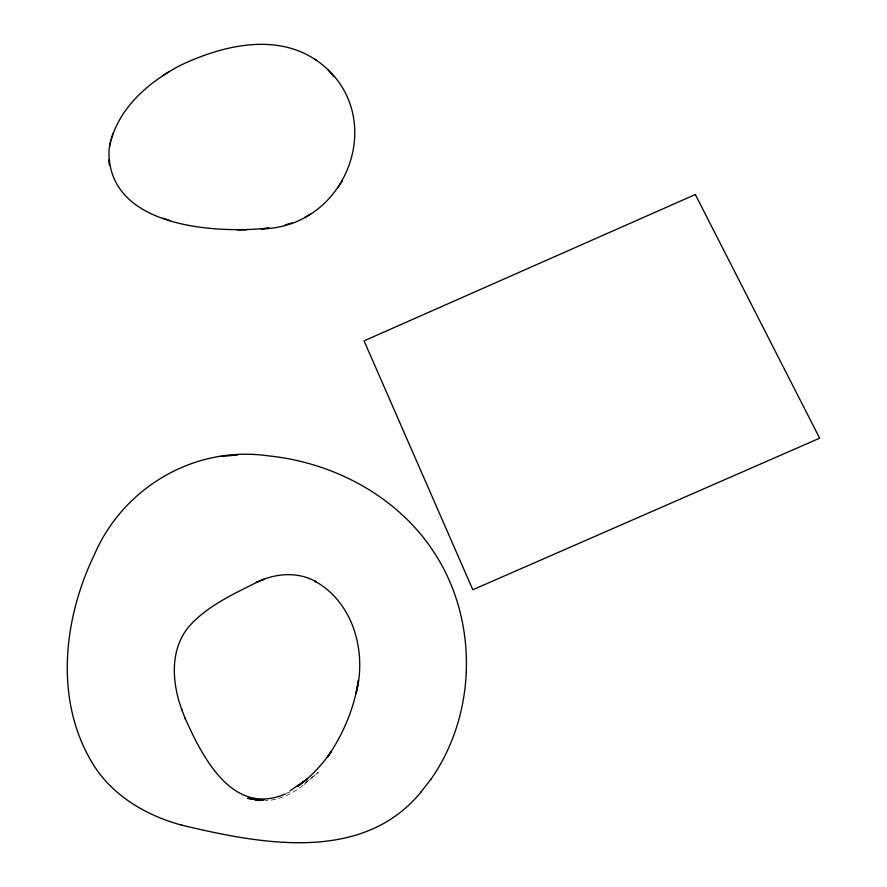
<?xml version="1.0" encoding="UTF-8"?>
<svg xmlns="http://www.w3.org/2000/svg" width="887" height="887" viewBox="0 0 887 887"><rect width="100%" height="100%" fill="white"/><g stroke="black" fill="none" stroke-linecap="round" stroke-linejoin="round"><path stroke-width="0.67" stroke-dasharray="4.43 3.33" d="M303.044 785.35C292.167 793.898 278.973 800.118 264.969 800.75M304.03 784.585L318.3 772.244L304.818 783.299M286.446 793.377L289.872 791.814"/><path stroke-width="1.33" d="M430.838 779.374L431.038 779.108C477.106 713.17 478.248 619.78 434.164 552.557C397.831 496.376 333.445 462.304 267.697 455.785C194.874 445.396 123.415 487.262 94.432 554.552C63.299 618.926 54.074 700.663 92.88 763.884L93.401 764.782C112.993 796.06 146.477 815.541 181.425 825.087L182.212 825.298M466.351 672.313L466.407 671.736M316.127 60.161C275.757 32.597 222.437 45.547 181.414 64.873C147.83 82.025 114.988 110.775 109.034 149.825C106.518 226.85 213.368 233.913 268.994 228.059L261.321 228.99M110.465 141.787L109.589 145.812M113.104 133.261L110.786 140.412M262.375 228.846C350.409 226.795 390.491 109.921 315.018 59.329M337.903 187.645L342.46 180.582M181.425 825.087C259.791 843.77 361.818 863.883 420.704 792.39L420.97 792.036M420.704 792.39L431.038 779.108M162.753 75.683L169.007 71.703M304.906 217.37L310.705 213.933M290.26 790.705L307.179 778.997L297.777 786.37C310.949 776.801 322.136 764.694 331.405 751.344L327.458 757.143C343.18 734.281 354.323 707.992 358.437 680.484L355.997 693.723C367.041 652.732 353.758 602.772 315.018 581.229L316.415 581.983C297.965 571.106 274.948 573.279 256.31 582.437L263.916 579.3L262.519 579.854M257.651 581.883C233.048 594.323 206.56 606.131 188.21 627.431C169.495 650.77 172.122 683.666 181.99 710.154L181.624 709.201L185.361 718.947L184.995 717.971C202.391 757.088 232.716 816.894 285.304 793.898M284.982 224.999L292 222.881M221.151 456.461L237.727 454.987M255.656 799.996L263.938 799.786L255.944 799.764L247.54 798.3L261.077 800.517M237.306 229.91L246.608 229.844M162.798 218.147L170.049 220.641M334.044 76.648L328.146 70.151M108.757 159.86L109.323 164.938M695.33 194.53L364.058 340.852L472.826 589.744L819.643 438.2L695.33 194.53"/></g></svg>
